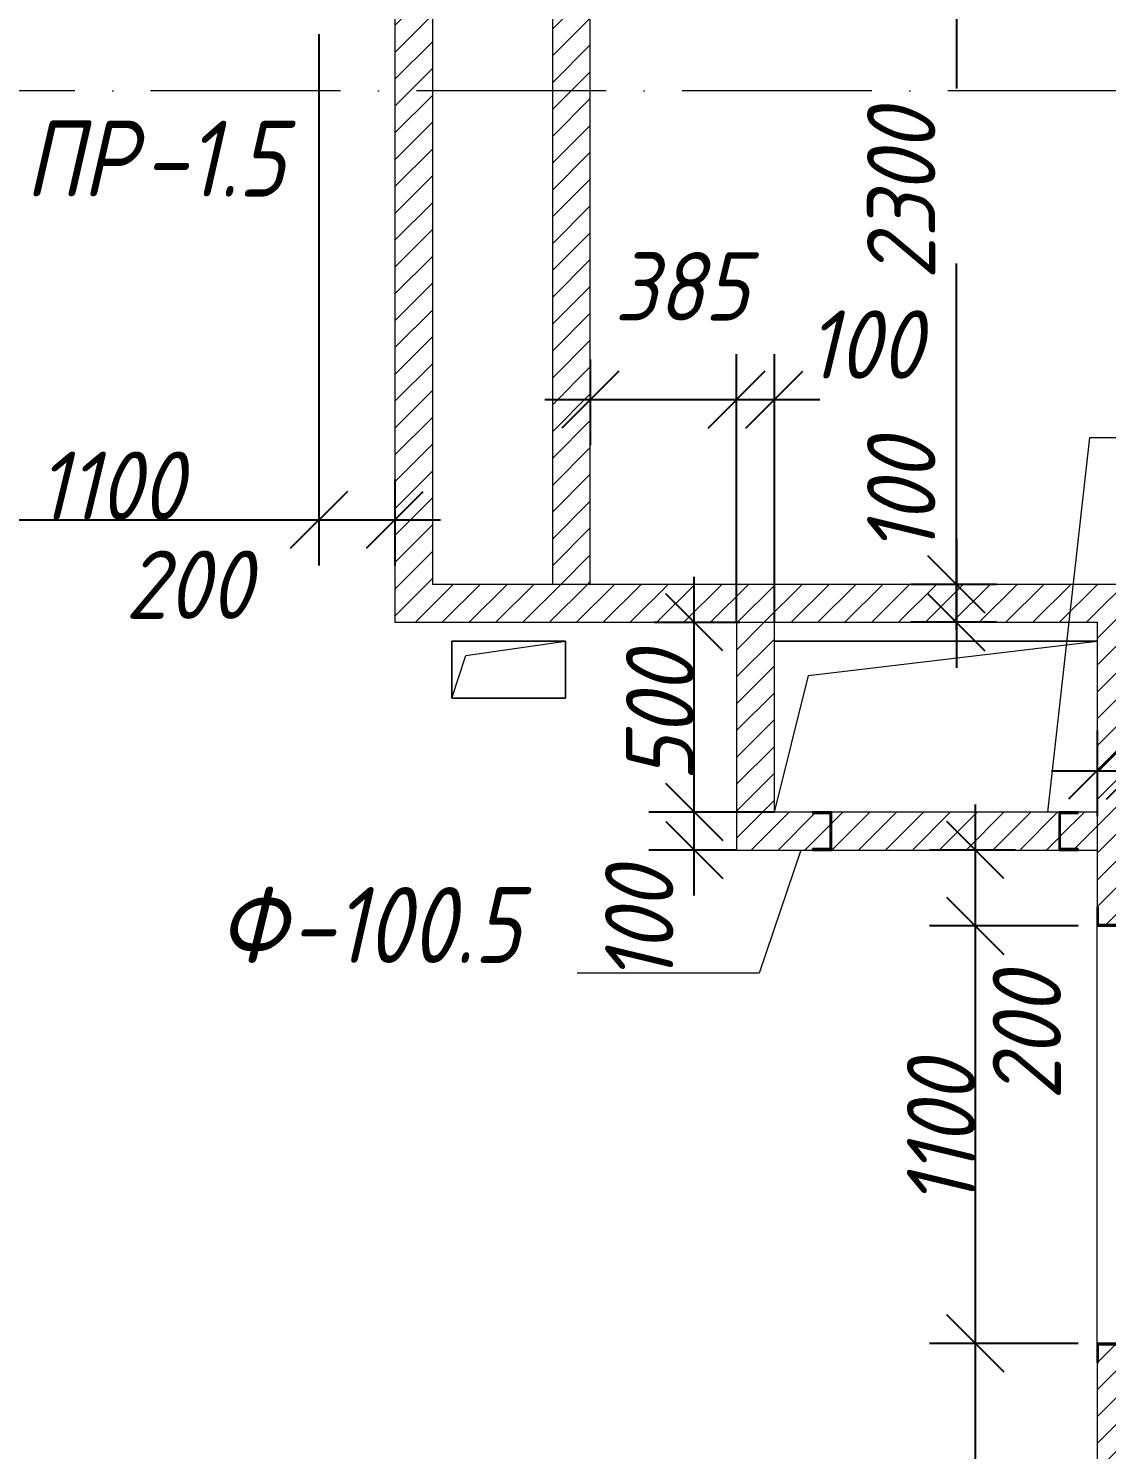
# Model space of a CAD drawing. Header units: millimetres. Extents: x -401725 to 250493, y 305116 to 802890.
# Drawn here: x -90651 to -87811, y 604218 to 607962 of the extents above; entities that cross this region are included whole.
import ezdxf

# ---------------------------------------------------------------- set-up
doc = ezdxf.new("R2010")
doc.units = ezdxf.units.MM
doc.linetypes.add('50_200_ШТРИХ_1Т_ш5_п1_п1_', pattern=[700, 500, -100, 0, -100])
for name, color, linetype, lineweight in [('A-____-____-DIMS', 7, 'Continuous', 9), ('A-DOOR-____-IDEN', 7, 'Continuous', 9), ('A-FLOR-____-OTLN', 7, 'Continuous', 9), ('A-GENM-____-IDEN', 7, 'Continuous', 9), ('A-GENM-____-MCUT', 7, 'Continuous', 25), ('A-GENM-____-OTLN', 7, 'Continuous', 9), ('A-GENM-____-OTLN-1', 7, 'Continuous', 25), ('A-WALL-FNSH-MCUT-1', 7, 'Continuous', 9), ('S-GRID-____-OTLN-1', 7, '50_200_ШТРИХ_1Т_ш5_п1_п1_', 9)]:
    doc.layers.add(name, color=color, linetype=linetype, lineweight=lineweight)
doc.layers.add('A-WALL-____-PATT-4', color=9, linetype='Continuous', lineweight=9, true_color=0x808080)
doc.styles.add('ISOCPEUR_I_10', font='isocpeui.ttf', dxfattribs={"width": 0.9, "height": 180})
doc.styles.add('ISOCPEUR_I_14', font='isocpeui.ttf', dxfattribs={"width": 0.9, "height": 180})
doc.styles.add('ISOCPEUR_I_2', font='isocpeui.ttf', dxfattribs={"width": 0.85, "height": 2.3})
doc.dimstyles.new('ISO-1_8_0_9К_СРЕДНИЙ_Кладочные_4', dxfattribs={"dimscale": 304.8, "dimtxt": 179.276612, "dimasz": 0.492126, "dimexe": 0.393701, "dimexo": 0, "dimgap": 0, "dimtad": 1, "dimdec": 3, "dimrnd": 0.001, "dimdsep": 46, "dimtxsty": 'ISOCPEUR_I_10', "dimblk1": 'OBLIQUE', "dimblk2": 'OBLIQUE', "dimsah": 1, "dimcen": 0.09, "dimdle": 0.393701, "dimazin": 0, "dimtfac": 1, "dimtdec": 4, "dimtix": 1, "dimtmove": 1, "dimatfit": 3, "dimfxl": 1, "dimtvp": 1, "dimtolj": 1, "dimtzin": 0, "dimarcsym": 2})
doc.dimstyles.new('ISO-1_8_0_9К_СРЕДНИЙ_Кладочные_5', dxfattribs={"dimscale": 304.8, "dimtxt": 179.276612, "dimasz": 0.492126, "dimexe": 0.393701, "dimexo": 0, "dimgap": 0, "dimtad": 1, "dimdec": 3, "dimrnd": 0.001, "dimdsep": 46, "dimtxsty": 'ISOCPEUR_I_10', "dimblk1": 'OBLIQUE', "dimblk2": 'OBLIQUE', "dimsah": 1, "dimcen": 0.09, "dimdle": 0.393701, "dimazin": 0, "dimtfac": 1, "dimtdec": 4, "dimtix": 1, "dimtmove": 2, "dimatfit": 3, "dimfxl": 1, "dimtvp": 1, "dimtolj": 1, "dimtzin": 0, "dimarcsym": 2})
doc.dimstyles.new('ISO-1_8_0_9К_СРЕДНИЙ_Кладочные_6', dxfattribs={"dimscale": 304.8, "dimtxt": 179.276612, "dimasz": 0.492126, "dimexe": 0.393701, "dimexo": 0, "dimgap": 0, "dimtad": 1, "dimdec": 3, "dimrnd": 0.001, "dimdsep": 46, "dimtxsty": 'ISOCPEUR_I_14', "dimblk1": 'OBLIQUE', "dimblk2": 'OBLIQUE', "dimsah": 1, "dimcen": 0.09, "dimdle": 0.393701, "dimazin": 0, "dimtfac": 1, "dimtdec": 4, "dimtix": 1, "dimtmove": 0, "dimatfit": 3, "dimfxl": 1, "dimtvp": 1, "dimtolj": 1, "dimtzin": 0, "dimarcsym": 2})
pattern_1 = [(45, (-175000.736, 544716.51), (-35.35534, 35.35534), [])]

# ---------------------------------------------------------------- blocks, each defined once
blk = doc.blocks.new('154_Фахверк_СКБ_Швеллер - Тип_100_4010-27789772-АР1_Кладочный план 1 этажа в осях 1-64_Ю-ЯЯ')
at = {"layer": 'A-GENM-____-MCUT'}
for p, q in [((175, 50), (125, 50)), ((125, 50), (125, -50)), ((128, 47), (175, 47)), ((128, -47), (128, 47)), ((175, 47), (175, 50)), ((125, -50), (175, -50)), ((175, -47), (128, -47)), ((175, -50), (175, -47))]:
    blk.add_line(p, q, dxfattribs=at)
blk = doc.blocks.new('154_Фахверк_СКБ_Швеллер - Тип_100_3600-27825154-АР1_Кладочный план 1 этажа в осях 1-64_Ю-ЯЯ')
at = {"layer": 'A-GENM-____-MCUT'}
for p, q in [((175, 50), (125, 50)), ((125, 50), (125, -50)), ((128, 47), (175, 47)), ((128, -47), (128, 47)), ((175, 47), (175, 50)), ((125, -50), (175, -50)), ((175, -47), (128, -47)), ((175, -50), (175, -47))]:
    blk.add_line(p, q, dxfattribs=at)
blk = doc.blocks.new('AR_Отверстие прямоугольное _в плите_ - AR_Отверстие прямоугольное _в плите_-30459637-АР1_Кладочный план 1 этажа в осях 1-64_Ю-ЯЯ')
at = {"layer": 'A-GENM-____-OTLN'}
for p, q in [((150, 75), (-150, 75)), ((-150, 75), (-150, -75)), ((-112.5, 37.5), (150, 75)), ((150, -75), (150, 75)), ((-150, -75), (-112.5, 37.5)), ((-150, -75), (150, -75))]:
    blk.add_line(p, q, dxfattribs=at)
blk = doc.blocks.new('AR_Отверстие прямоугольное _в плите_ - AR_Отверстие прямоугольное _в плите_-30602922-АР1_Кладочный план 1 этажа в осях 1-64_Ю-ЯЯ')
at = {"layer": 'A-GENM-____-OTLN'}
for p, q in [((425, 225), (-425, 225)), ((-335, 135), (425, 225)), ((-425, -225), (-335, 135))]:
    blk.add_line(p, q, dxfattribs=at)
blk = doc.blocks.new('154_Фахверк_СКБ_Швеллер - Тип_100_4010_1-28088705-АР1_Кладочный план 1 этажа в осях 1-64_Ю-ЯЯ')
at = {"layer": 'A-GENM-____-MCUT'}
for p, q in [((175, 50), (125, 50)), ((125, 50), (125, -50)), ((128, 47), (175, 47)), ((128, -47), (128, 47)), ((175, 47), (175, 50)), ((125, -50), (175, -50)), ((175, -47), (128, -47)), ((175, -50), (175, -47))]:
    blk.add_line(p, q, dxfattribs=at)
blk = doc.blocks.new('_Oblique')
at = {"color": 0, "linetype": 'ByBlock', "lineweight": -2}
blk.add_line((-0.5, -0.5), (0.5, 0.5), dxfattribs=at)
blk = doc.blocks.new('*D13031')
at = {"layer": 'A-____-____-DIMS', "color": 0, "lineweight": -2, "transparency": 16777216}
for p, q in [((-90985.7, 607947.2), (-90985.7, 606547.6)), ((-89885.7, 607947.2), (-89885.7, 606547.6)), ((-91105.7, 606667.6), (-89765.7, 606667.6))]:
    blk.add_line(p, q, dxfattribs=at)
at = {"layer": 'Defpoints', "color": 0, "transparency": 16777216}
for p in [(-90985.7, 607947.2), (-89885.7, 607947.2), (-89885.7, 606667.6)]:
    blk.add_point(p, dxfattribs=at)
at = {"layer": 'A-____-____-DIMS', "color": 0, "lineweight": -2, "transparency": 16777216, "xscale": 150, "yscale": 150, "zscale": 150, "rotation": 180}
blk.add_blockref('_Oblique', (-90985.7, 606667.6), dxfattribs=at)
at = {"layer": 'A-____-____-DIMS', "color": 0, "lineweight": -2, "transparency": 16777216, "xscale": 150, "yscale": 150, "zscale": 150}
blk.add_blockref('_Oblique', (-89885.7, 606667.6), dxfattribs=at)
at = {"layer": 'A-____-____-DIMS', "color": 0, "transparency": 16777216, "insert": (-90435.7, 606757.6), "char_height": 180, "width": 463.361, "attachment_point": 5, "style": 'ISOCPEUR_I_14'}
blk.add_mtext('\\A1;1100', dxfattribs=at)
blk = doc.blocks.new('*D13032')
at = {"layer": 'A-____-____-DIMS', "color": 0, "lineweight": -2, "transparency": 16777216}
for p, q in [((-89885.7, 607947.2), (-89885.7, 606547.6)), ((-89685.7, 606773.6), (-89685.7, 606547.6)), ((-90005.7, 606667.6), (-89565.7, 606667.6))]:
    blk.add_line(p, q, dxfattribs=at)
at = {"layer": 'Defpoints', "color": 0, "transparency": 16777216}
for p in [(-89885.7, 607947.2), (-89685.7, 606773.6), (-89685.7, 606667.6)]:
    blk.add_point(p, dxfattribs=at)
at = {"layer": 'A-____-____-DIMS', "color": 0, "lineweight": -2, "transparency": 16777216, "xscale": 150, "yscale": 150, "zscale": 150, "rotation": 180}
blk.add_blockref('_Oblique', (-89885.7, 606667.6), dxfattribs=at)
at = {"layer": 'A-____-____-DIMS', "color": 0, "lineweight": -2, "transparency": 16777216, "xscale": 150, "yscale": 150, "zscale": 150}
blk.add_blockref('_Oblique', (-89685.7, 606667.6), dxfattribs=at)
at = {"layer": 'A-____-____-DIMS', "color": 0, "transparency": 16777216, "insert": (-90396, 606586.6), "char_height": 180, "width": 409.578, "attachment_point": 1, "line_spacing_factor": 1.149209, "style": 'ISOCPEUR_I_10'}
blk.add_mtext('\\A1;200', dxfattribs=at)
blk = doc.blocks.new('*D13143')
at = {"layer": 'A-____-____-DIMS', "color": 0, "lineweight": -2, "transparency": 16777216}
for p, q in [((-88206.5, 608917.6), (-88206.5, 607804.5)), ((-89270.7, 608797.6), (-88086.5, 608797.6)), ((-88206.5, 606377.6), (-88206.5, 607342.9)), ((-88100.5, 606497.6), (-88326.5, 606497.6))]:
    blk.add_line(p, q, dxfattribs=at)
at = {"layer": 'Defpoints', "color": 0, "transparency": 16777216}
for p in [(-89270.7, 608797.6), (-88206.5, 606497.6), (-88100.5, 606497.6)]:
    blk.add_point(p, dxfattribs=at)
at = {"layer": 'A-____-____-DIMS', "color": 0, "lineweight": -2, "transparency": 16777216, "xscale": 150, "yscale": 150, "zscale": 150}
for p, rotation in [((-88206.5, 608797.6), 90), ((-88206.5, 606497.6), 270)]:
    blk.add_blockref('_Oblique', p, dxfattribs=dict(at, rotation=rotation))
at = {"layer": 'A-____-____-DIMS', "color": 0, "transparency": 16777216, "insert": (-88441.7, 607300.7), "char_height": 180, "width": 546.104, "attachment_point": 1, "rotation": 90, "line_spacing_factor": 1.149209, "style": 'ISOCPEUR_I_10'}
blk.add_mtext('\\A1;2300', dxfattribs=at)
blk = doc.blocks.new('*D13144')
at = {"layer": 'A-____-____-DIMS', "color": 0, "lineweight": -2, "transparency": 16777216}
for p, q in [((-88206.5, 606617.6), (-88206.5, 606277.6)), ((-88100.5, 606497.6), (-88326.5, 606497.6)), ((-88100.5, 606397.6), (-88326.5, 606397.6))]:
    blk.add_line(p, q, dxfattribs=at)
at = {"layer": 'Defpoints', "color": 0, "transparency": 16777216}
for p in [(-88100.5, 606497.6), (-88206.5, 606397.6), (-88100.5, 606397.6)]:
    blk.add_point(p, dxfattribs=at)
at = {"layer": 'A-____-____-DIMS', "color": 0, "lineweight": -2, "transparency": 16777216, "xscale": 150, "yscale": 150, "zscale": 150}
for p, rotation in [((-88206.5, 606497.6), 90), ((-88206.5, 606397.6), 270)]:
    blk.add_blockref('_Oblique', p, dxfattribs=dict(at, rotation=rotation))
at = {"layer": 'A-____-____-DIMS', "color": 0, "transparency": 16777216, "insert": (-88441.7, 606575.7), "char_height": 180, "width": 368.207, "attachment_point": 1, "rotation": 90, "line_spacing_factor": 1.149209, "style": 'ISOCPEUR_I_10'}
blk.add_mtext('\\A1;100', dxfattribs=at)
blk = doc.blocks.new('*D13149')
at = {"layer": 'A-____-____-DIMS', "color": 0, "lineweight": -2, "transparency": 16777216}
for p, q in [((-88896.8, 605677.6), (-88896.8, 606017.6)), ((-88685.7, 605897.6), (-89016.8, 605897.6)), ((-88785.7, 605797.6), (-89016.8, 605797.6))]:
    blk.add_line(p, q, dxfattribs=at)
at = {"layer": 'Defpoints', "color": 0, "transparency": 16777216}
for p in [(-88896.8, 605897.6), (-88685.7, 605897.6), (-88785.7, 605797.6)]:
    blk.add_point(p, dxfattribs=at)
at = {"layer": 'A-____-____-DIMS', "color": 0, "lineweight": -2, "transparency": 16777216, "xscale": 150, "yscale": 150, "zscale": 150}
for p, rotation in [((-88896.8, 605897.6), 90), ((-88896.8, 605797.6), 270)]:
    blk.add_blockref('_Oblique', p, dxfattribs=dict(at, rotation=rotation))
at = {"layer": 'A-____-____-DIMS', "color": 0, "transparency": 16777216, "insert": (-89131.9, 605446.1), "char_height": 180, "width": 368.207, "attachment_point": 1, "rotation": 90, "line_spacing_factor": 1.149209, "style": 'ISOCPEUR_I_10'}
blk.add_mtext('\\A1;100', dxfattribs=at)
blk = doc.blocks.new('*D13150')
at = {"layer": 'A-____-____-DIMS', "color": 0, "lineweight": -2, "transparency": 16777216}
for p, q in [((-88896.8, 605777.6), (-88896.8, 606517.6)), ((-89002.8, 606397.6), (-88776.8, 606397.6)), ((-88685.7, 605897.6), (-89016.8, 605897.6))]:
    blk.add_line(p, q, dxfattribs=at)
at = {"layer": 'Defpoints', "color": 0, "transparency": 16777216}
for p in [(-89002.8, 606397.6), (-88896.8, 606397.6), (-88685.7, 605897.6)]:
    blk.add_point(p, dxfattribs=at)
at = {"layer": 'A-____-____-DIMS', "color": 0, "lineweight": -2, "transparency": 16777216, "xscale": 150, "yscale": 150, "zscale": 150}
for p, rotation in [((-88896.8, 606397.6), 90), ((-88896.8, 605897.6), 270)]:
    blk.add_blockref('_Oblique', p, dxfattribs=dict(at, rotation=rotation))
at = {"layer": 'A-____-____-DIMS', "color": 0, "transparency": 16777216, "insert": (-88986.8, 606147.6), "char_height": 180, "width": 409.578, "attachment_point": 5, "rotation": 90, "style": 'ISOCPEUR_I_14'}
blk.add_mtext('\\A1;500', dxfattribs=at)
blk = doc.blocks.new('*D13151')
at = {"layer": 'A-____-____-DIMS', "color": 0, "lineweight": -2, "transparency": 16777216}
for p, q in [((-87835.7, 606112.5), (-87835.7, 605886.4)), ((-87735.7, 606112.5), (-87735.7, 605886.4)), ((-87955.7, 606006.4), (-87615.7, 606006.4))]:
    blk.add_line(p, q, dxfattribs=at)
at = {"layer": 'Defpoints', "color": 0, "transparency": 16777216}
for p in [(-87835.7, 606112.5), (-87735.7, 606112.5), (-87735.7, 606006.4)]:
    blk.add_point(p, dxfattribs=at)
at = {"layer": 'A-____-____-DIMS', "color": 0, "lineweight": -2, "transparency": 16777216, "xscale": 150, "yscale": 150, "zscale": 150, "rotation": 180}
blk.add_blockref('_Oblique', (-87835.7, 606006.4), dxfattribs=at)
at = {"layer": 'A-____-____-DIMS', "color": 0, "lineweight": -2, "transparency": 16777216, "xscale": 150, "yscale": 150, "zscale": 150}
blk.add_blockref('_Oblique', (-87735.7, 606006.4), dxfattribs=at)
at = {"layer": 'A-____-____-DIMS', "color": 0, "transparency": 16777216, "insert": (-87518.5, 605948.2), "char_height": 180, "width": 368.207, "attachment_point": 1, "line_spacing_factor": 1.149209, "style": 'ISOCPEUR_I_10'}
blk.add_mtext('\\A1;100', dxfattribs=at)
blk = doc.blocks.new('*D13152')
at = {"layer": 'A-____-____-DIMS', "color": 0, "lineweight": -2, "transparency": 16777216}
for p, q in [((-87735.7, 606112.5), (-87735.7, 605886.4)), ((-86450.7, 606112.5), (-86450.7, 605886.4)), ((-87855.7, 606006.4), (-86330.7, 606006.4))]:
    blk.add_line(p, q, dxfattribs=at)
at = {"layer": 'Defpoints', "color": 0, "transparency": 16777216}
for p in [(-87735.7, 606112.5), (-86450.7, 606112.5), (-86450.7, 606006.4)]:
    blk.add_point(p, dxfattribs=at)
at = {"layer": 'A-____-____-DIMS', "color": 0, "lineweight": -2, "transparency": 16777216, "xscale": 150, "yscale": 150, "zscale": 150, "rotation": 180}
blk.add_blockref('_Oblique', (-87735.7, 606006.4), dxfattribs=at)
at = {"layer": 'A-____-____-DIMS', "color": 0, "lineweight": -2, "transparency": 16777216, "xscale": 150, "yscale": 150, "zscale": 150}
blk.add_blockref('_Oblique', (-86450.7, 606006.4), dxfattribs=at)
at = {"layer": 'A-____-____-DIMS', "color": 0, "transparency": 16777216, "insert": (-87093.2, 606096.4), "char_height": 180, "width": 504.733, "attachment_point": 5, "style": 'ISOCPEUR_I_14'}
blk.add_mtext('\\A1;1285', dxfattribs=at)
blk = doc.blocks.new('*D13156')
at = {"layer": 'A-____-____-DIMS', "color": 0, "lineweight": -2, "transparency": 16777216}
for p, q in [((-89170.7, 607090.4), (-89170.7, 606864.4)), ((-88785.7, 606397.6), (-88785.7, 607104.4)), ((-89290.7, 606984.4), (-88665.7, 606984.4))]:
    blk.add_line(p, q, dxfattribs=at)
at = {"layer": 'Defpoints', "color": 0, "transparency": 16777216}
for p in [(-89170.7, 607090.4), (-88785.7, 606984.4), (-88785.7, 606397.6)]:
    blk.add_point(p, dxfattribs=at)
at = {"layer": 'A-____-____-DIMS', "color": 0, "lineweight": -2, "transparency": 16777216, "xscale": 150, "yscale": 150, "zscale": 150, "rotation": 180}
blk.add_blockref('_Oblique', (-89170.7, 606984.4), dxfattribs=at)
at = {"layer": 'A-____-____-DIMS', "color": 0, "lineweight": -2, "transparency": 16777216, "xscale": 150, "yscale": 150, "zscale": 150}
blk.add_blockref('_Oblique', (-88785.7, 606984.4), dxfattribs=at)
at = {"layer": 'A-____-____-DIMS', "color": 0, "transparency": 16777216, "insert": (-89107.6, 607372.7), "char_height": 180, "width": 409.578, "attachment_point": 1, "line_spacing_factor": 1.149209, "style": 'ISOCPEUR_I_10'}
blk.add_mtext('\\A1;385', dxfattribs=at)
blk = doc.blocks.new('*D13157')
at = {"layer": 'A-____-____-DIMS', "color": 0, "lineweight": -2, "transparency": 16777216}
for p, q in [((-88785.7, 606397.6), (-88785.7, 607104.4)), ((-88685.7, 606397.6), (-88685.7, 607104.4)), ((-88905.7, 606984.4), (-88565.7, 606984.4))]:
    blk.add_line(p, q, dxfattribs=at)
at = {"layer": 'Defpoints', "color": 0, "transparency": 16777216}
for p in [(-88685.7, 606984.4), (-88785.7, 606397.6), (-88685.7, 606397.6)]:
    blk.add_point(p, dxfattribs=at)
at = {"layer": 'A-____-____-DIMS', "color": 0, "lineweight": -2, "transparency": 16777216, "xscale": 150, "yscale": 150, "zscale": 150, "rotation": 180}
blk.add_blockref('_Oblique', (-88785.7, 606984.4), dxfattribs=at)
at = {"layer": 'A-____-____-DIMS', "color": 0, "lineweight": -2, "transparency": 16777216, "xscale": 150, "yscale": 150, "zscale": 150}
blk.add_blockref('_Oblique', (-88685.7, 606984.4), dxfattribs=at)
at = {"layer": 'A-____-____-DIMS', "color": 0, "transparency": 16777216, "insert": (-88599.9, 607219.5), "char_height": 180, "width": 368.207, "attachment_point": 1, "line_spacing_factor": 1.149209, "style": 'ISOCPEUR_I_10'}
blk.add_mtext('\\A1;100', dxfattribs=at)
blk = doc.blocks.new('*D12862')
at = {"layer": 'A-____-____-DIMS', "color": 0, "lineweight": -2, "transparency": 16777216}
for p, q in [((-88156.8, 605917.6), (-88156.8, 605477.6)), ((-88050.7, 605797.6), (-88276.8, 605797.6)), ((-87885.7, 605597.6), (-88276.8, 605597.6))]:
    blk.add_line(p, q, dxfattribs=at)
at = {"layer": 'Defpoints', "color": 0, "transparency": 16777216}
for p in [(-88050.7, 605797.6), (-88156.8, 605597.6), (-87885.7, 605597.6)]:
    blk.add_point(p, dxfattribs=at)
at = {"layer": 'A-____-____-DIMS', "color": 0, "lineweight": -2, "transparency": 16777216, "xscale": 150, "yscale": 150, "zscale": 150}
for p, rotation in [((-88156.8, 605797.6), 90), ((-88156.8, 605597.6), 270)]:
    blk.add_blockref('_Oblique', p, dxfattribs=dict(at, rotation=rotation))
at = {"layer": 'A-____-____-DIMS', "color": 0, "transparency": 16777216, "insert": (-88110.9, 605138.8), "char_height": 180, "width": 409.578, "attachment_point": 1, "rotation": 90, "line_spacing_factor": 1.149209, "style": 'ISOCPEUR_I_10'}
blk.add_mtext('\\A1;200', dxfattribs=at)
blk = doc.blocks.new('*D12863')
at = {"layer": 'A-____-____-DIMS', "color": 0, "lineweight": -2, "transparency": 16777216}
for p, q in [((-88156.8, 605717.6), (-88156.8, 604377.6)), ((-87885.7, 605597.6), (-88276.8, 605597.6)), ((-87885.7, 604497.6), (-88276.8, 604497.6))]:
    blk.add_line(p, q, dxfattribs=at)
at = {"layer": 'Defpoints', "color": 0, "transparency": 16777216}
for p in [(-87885.7, 605597.6), (-88156.8, 604497.6), (-87885.7, 604497.6)]:
    blk.add_point(p, dxfattribs=at)
at = {"layer": 'A-____-____-DIMS', "color": 0, "lineweight": -2, "transparency": 16777216, "xscale": 150, "yscale": 150, "zscale": 150}
for p, rotation in [((-88156.8, 605597.6), 90), ((-88156.8, 604497.6), 270)]:
    blk.add_blockref('_Oblique', p, dxfattribs=dict(at, rotation=rotation))
at = {"layer": 'A-____-____-DIMS', "color": 0, "transparency": 16777216, "insert": (-88246.8, 605047.6), "char_height": 180, "width": 463.361, "attachment_point": 5, "rotation": 90, "style": 'ISOCPEUR_I_14'}
blk.add_mtext('\\A1;1100', dxfattribs=at)
blk = doc.blocks.new('*D12864')
at = {"layer": 'A-____-____-DIMS', "color": 0, "lineweight": -2, "transparency": 16777216}
for p, q in [((-88156.8, 604617.6), (-88156.8, 601627.6)), ((-87885.7, 604497.6), (-88276.8, 604497.6)), ((-87885.7, 601747.6), (-88276.8, 601747.6))]:
    blk.add_line(p, q, dxfattribs=at)
at = {"layer": 'Defpoints', "color": 0, "transparency": 16777216}
for p in [(-87885.7, 604497.6), (-88156.8, 601747.6), (-87885.7, 601747.6)]:
    blk.add_point(p, dxfattribs=at)
at = {"layer": 'A-____-____-DIMS', "color": 0, "lineweight": -2, "transparency": 16777216, "xscale": 150, "yscale": 150, "zscale": 150}
for p, rotation in [((-88156.8, 604497.6), 90), ((-88156.8, 601747.6), 270)]:
    blk.add_blockref('_Oblique', p, dxfattribs=dict(at, rotation=rotation))
at = {"layer": 'A-____-____-DIMS', "color": 0, "transparency": 16777216, "insert": (-88247.9, 603122.6), "char_height": 180, "width": 546.104, "attachment_point": 5, "rotation": 90, "style": 'ISOCPEUR_I_14'}
blk.add_mtext('\\A1;2750', dxfattribs=at)

msp = doc.modelspace()

# ---------------------------------------------------------------- hatches: boundary and pattern name
at = {"layer": 'A-WALL-____-PATT-4'}
h = msp.add_hatch(dxfattribs=at)
h.set_pattern_fill('FP_5', color=256, style=0, pattern_type=2)
h.set_pattern_definition(pattern_1)
h.paths.add_polyline_path([(-89270.7357, 606497.5526), (-89170.7357, 606497.5526), (-89170.7357, 608797.5526), (-89270.7357, 608797.5526), (-89270.7357, 606784.9246)], flags=0)
h = msp.add_hatch(dxfattribs=at)
h.set_pattern_fill('FP_5', color=256, style=0, pattern_type=2)
h.set_pattern_definition(pattern_1)
h.paths.add_polyline_path([(-89685.7357, 606497.5526), (-89585.7357, 606497.5526), (-89585.7357, 608097.2051), (-89685.7357, 608097.2051), (-89685.7357, 606784.9246)], flags=0)
h = msp.add_hatch(dxfattribs=at)
h.set_pattern_fill('FP_5', color=256, style=0, pattern_type=2)
h.set_pattern_definition(pattern_1)
h.paths.add_polyline_path([(-89293.2609, 606397.5526), (-87835.7357, 606397.5526), (-87835.7357, 606497.5526), (-89685.7357, 606497.5526), (-89685.7357, 606397.5526)], flags=0)
h = msp.add_hatch(dxfattribs=at)
h.set_pattern_fill('FP_5', color=256, style=0, pattern_type=2)
h.set_pattern_definition(pattern_1)
h.paths.add_polyline_path([(-87735.7357, 598997.5526), (-87735.7357, 601697.5526), (-87738.7357, 601697.5526), (-87738.7357, 601744.5526), (-87832.7357, 601744.5526), (-87832.7357, 601697.5526), (-87835.7357, 601697.5526), (-87835.7357, 598997.5526)], flags=0)
h.paths.add_polyline_path([(-87785.7357, 601747.5526), (-87735.7357, 601747.5526), (-87735.7357, 604447.5526), (-87738.7357, 604447.5526), (-87738.7357, 604494.5526), (-87832.7357, 604494.5526), (-87832.7357, 604447.5526), (-87835.7357, 604447.5526), (-87835.7357, 601747.5526), (-87832.7357, 601747.5526)], flags=0)
h.paths.add_polyline_path([(-87832.7357, 605600.5526), (-87738.7357, 605600.5526), (-87738.7357, 605647.5526), (-87735.7357, 605647.5526), (-87735.7357, 606497.5526), (-87835.7357, 606497.5526), (-87835.7357, 605647.5526), (-87832.7357, 605647.5526)], flags=0)
h = msp.add_hatch(dxfattribs=at)
h.set_pattern_fill('FP_5', color=256, style=0, pattern_type=2)
h.set_pattern_definition(pattern_1)
h.paths.add_polyline_path([(-88785.7357, 605897.5526), (-88685.7357, 605897.5526), (-88685.7357, 606397.5526), (-88785.7357, 606397.5526)], flags=0)
h = msp.add_hatch(dxfattribs=at)
h.set_pattern_fill('FP_5', color=256, style=0, pattern_type=2)
h.set_pattern_definition(pattern_1)
h.paths.add_polyline_path([(-87935.7357, 605797.5526), (-87935.7357, 605897.5526), (-88535.7357, 605897.5526), (-88535.7357, 605797.5526), (-88409.5288, 605797.5526)], flags=0)
h.paths.add_polyline_path([(-88785.7357, 605797.5526), (-88585.7357, 605797.5526), (-88585.7357, 605800.5526), (-88538.7357, 605800.5526), (-88538.7357, 605894.5526), (-88585.7357, 605894.5526), (-88585.7357, 605897.5526), (-88785.7357, 605897.5526)], flags=0)
h.paths.add_polyline_path([(-87835.7357, 605797.5526), (-87835.7357, 605897.5526), (-87885.7357, 605897.5526), (-87885.7357, 605894.5526), (-87932.7357, 605894.5526), (-87932.7357, 605800.5526), (-87885.7357, 605800.5526), (-87885.7357, 605797.5526)], flags=0)

# ---------------------------------------------------------------- linework, layer by layer
at = {"layer": 'A-FLOR-____-OTLN'}
for p, q in [((-89535.7357, 606347.5526), (-89235.7357, 606347.5526)), ((-89535.7357, 606197.5526), (-89535.7357, 606347.5526)), ((-89235.7357, 606347.5526), (-89235.7357, 606197.5526)), ((-88685.7357, 606347.5526), (-87835.7357, 606347.5526)), ((-89235.7357, 606197.5526), (-89535.7357, 606197.5526)), ((-87835.7357, 604497.5526), (-87835.7357, 605597.5526))]:
    msp.add_line(p, q, dxfattribs=at)
at = {"layer": 'A-GENM-____-IDEN'}
for p, q in [((-87965.7357, 605897.5526), (-87854.5915, 606884.7628)), ((-87854.5915, 606884.7628), (-87764.9086, 606884.7628)), ((-88615.7357, 605797.5526), (-88726.0011, 605472.8789)), ((-88726.0011, 605472.8789), (-89205.7357, 605472.8789))]:
    msp.add_line(p, q, dxfattribs=at)
at = {"layer": 'A-WALL-FNSH-MCUT-1'}
for p, q in [((-89170.7357, 606497.5526), (-89170.7357, 608897.5526)), ((-89585.7357, 606497.5526), (-89585.7357, 608797.5526)), ((-89270.7357, 608797.5526), (-89270.7357, 606497.5526)), ((-89685.7357, 607997.2051), (-89685.7357, 606397.5526)), ((-85850.7357, 606497.5526), (-89585.7357, 606497.5526)), ((-89685.7357, 606397.5526), (-87835.7357, 606397.5526)), ((-88785.7357, 606397.5526), (-88785.7357, 605797.5526)), ((-88685.7357, 605897.5526), (-88685.7357, 606397.5526)), ((-87835.7357, 606397.5526), (-87835.7357, 605647.5526)), ((-88585.7357, 605897.5526), (-88685.7357, 605897.5526)), ((-87935.7357, 605897.5526), (-88535.7357, 605897.5526)), ((-87835.7357, 605897.5526), (-87885.7357, 605897.5526)), ((-88785.7357, 605797.5526), (-88585.7357, 605797.5526)), ((-88535.7357, 605797.5526), (-87935.7357, 605797.5526)), ((-87885.7357, 605797.5526), (-87835.7357, 605797.5526)), ((-87835.7357, 604447.5526), (-87835.7357, 601747.5526))]:
    msp.add_line(p, q, dxfattribs=at)
at = {"layer": 'S-GRID-____-OTLN-1'}
msp.add_line((-70926.3291, 607797.5526), (-179669.5059, 607797.5526), dxfattribs=at)

# ---------------------------------------------------------------- block references
at = {"layer": 'A-GENM-____-OTLN'}
for name, p in [('AR_Отверстие прямоугольное _в плите_ - AR_Отверстие прямоугольное _в плите_-30459637-АР1_Кладочный план 1 этажа в осях 1-64_Ю-ЯЯ', (-89385.7357, 606272.5526)), ('AR_Отверстие прямоугольное _в плите_ - AR_Отверстие прямоугольное _в плите_-30602922-АР1_Кладочный план 1 этажа в осях 1-64_Ю-ЯЯ', (-88260.7357, 606122.5526))]:
    msp.add_blockref(name, p, dxfattribs=at)
at = {"layer": 'A-GENM-____-OTLN-1'}
for name, p, rotation in [('154_Фахверк_СКБ_Швеллер - Тип_100_4010-27789772-АР1_Кладочный план 1 этажа в осях 1-64_Ю-ЯЯ', (-88410.7357, 605847.5526), 180), ('154_Фахверк_СКБ_Швеллер - Тип_100_4010-27789772-АР1_Кладочный план 1 этажа в осях 1-64_Ю-ЯЯ', (-87785.7357, 605472.5526), 89.9999999999999), ('154_Фахверк_СКБ_Швеллер - Тип_100_3600-27825154-АР1_Кладочный план 1 этажа в осях 1-64_Ю-ЯЯ', (-87785.7357, 604622.5526), 269.9999999999999)]:
    msp.add_blockref(name, p, dxfattribs=dict(at, rotation=rotation))
msp.add_blockref('154_Фахверк_СКБ_Швеллер - Тип_100_4010_1-28088705-АР1_Кладочный план 1 этажа в осях 1-64_Ю-ЯЯ', (-88060.7357, 605847.5526), dxfattribs=at)

# ---------------------------------------------------------------- texts
at = {"layer": 'A-DOOR-____-IDEN', "char_height": 200, "attachment_point": 1, "style": 'ISOCPEUR_I_2'}
for s, insert, width in [('ПР', (-90659.5211, 607719.3096), 375.18975), ('-1.5', (-90349.9586, 607719.3096), 505.063125)]:
    msp.add_mtext(s, dxfattribs=dict(at, insert=insert, width=width))
at = {"layer": 'A-GENM-____-IDEN', "char_height": 200, "attachment_point": 1, "style": 'ISOCPEUR_I_2'}
for s, insert, width in [('\\fISOCPEUR|b0|i1|c204|p34|;\\W.9;Ф', (-90152.2924, 605699.9951), 230.886), ('-100.5', (-89961.7924, 605699.9951), 822.531375)]:
    msp.add_mtext(s, dxfattribs=dict(at, insert=insert, width=width))

# ---------------------------------------------------------------- dimensions: what is measured, and where the dimension line sits
at = {"layer": 'A-____-____-DIMS'}
for base, p1, p2, dimstyle, override, picture, middle in [((-88206.5352, 606497.5526), (-89270.7357, 608797.5526), (-88100.4692, 606497.5526), 'ISO-1_8_0_9К_СРЕДНИЙ_Кладочные_4', {"dimpost": '<>', "dimfxl": 2580.605312}, '*D13143', (-88321.6972, 607573.7098)), ((-88206.5352, 606397.5526), (-88100.4692, 606497.5526), (-88100.4692, 606397.5526), 'ISO-1_8_0_9К_СРЕДНИЙ_Кладочные_5', {"dimpost": '<>', "dimfxl": 100}, '*D13144', (-88321.6972, 606759.8037)), ((-88896.7569, 605897.5526), (-88785.7357, 605797.5526), (-88685.7357, 605897.5526), 'ISO-1_8_0_9К_СРЕДНИЙ_Кладочные_5', {"dimpost": '<>', "dimfxl": 141.421356}, '*D13149', (-89011.9189, 605630.2498)), ((-88156.7569, 605597.5526), (-88050.6909, 605797.5526), (-87885.7357, 605597.5526), 'ISO-1_8_0_9К_СРЕДНИЙ_Кладочные_5', {"dimpost": '<>', "dimfxl": 259.249321}, '*D12862', (-87990.8794, 605343.5641))]:
    dim = msp.add_linear_dim(base=base, p1=p1, p2=p2, angle=90, dimstyle=dimstyle, override=override, dxfattribs=at)
    dim.commit()
    dim.dimension.update_dxf_attribs({"geometry": picture, "text_midpoint": middle, "dimtype": 160, "text_rotation": 90})
for base, p1, p2, override, picture, middle in [((-89885.7357, 606667.5614), (-90985.7357, 607947.2051), (-89885.7357, 607947.2051), {"dimpost": '<>', "dimfxl": 1100}, '*D13031', (-90435.7357, 606757.5614)), ((-86450.7357, 606006.4058), (-87735.7357, 606112.4718), (-86450.7357, 606112.4718), {"dimpost": '<>', "dimfxl": 1285}, '*D13152', (-87093.2357, 606096.4058))]:
    dim = msp.add_linear_dim(base=base, p1=p1, p2=p2, dimstyle='ISO-1_8_0_9К_СРЕДНИЙ_Кладочные_6', override=override, dxfattribs=at)
    dim.commit()
    dim.dimension.update_dxf_attribs({"geometry": picture, "text_midpoint": middle})
for base, p1, p2, dimstyle, override, picture, middle in [((-89685.7357, 606667.5614), (-89885.7357, 607947.2051), (-89685.7357, 606773.6274), 'ISO-1_8_0_9К_СРЕДНИЙ_Кладочные_5', {"dimpost": '<>', "dimfxl": 1190.497585}, '*D13032', (-90191.2003, 606466.6234)), ((-88785.7357, 606984.3648), (-89170.7357, 607090.4308), (-88785.7357, 606397.5526), 'ISO-1_8_0_9К_СРЕДНИЙ_Кладочные_4', {"dimpost": '<>', "dimfxl": 792.657058}, '*D13156', (-88902.8086, 607132.6888)), ((-88685.7357, 606984.3648), (-88785.7357, 606397.5526), (-88685.7357, 606397.5526), 'ISO-1_8_0_9К_СРЕДНИЙ_Кладочные_5', {"dimpost": '<>', "dimfxl": 100}, '*D13157', (-88415.7828, 607099.5268)), ((-87735.7357, 606006.4058), (-87835.7357, 606112.4718), (-87735.7357, 606112.4718), 'ISO-1_8_0_9К_СРЕДНИЙ_Кладочные_5', {"dimpost": '<>', "dimfxl": 100}, '*D13151', (-87334.424, 605828.179))]:
    dim = msp.add_linear_dim(base=base, p1=p1, p2=p2, dimstyle=dimstyle, override=override, dxfattribs=at)
    dim.commit()
    dim.dimension.update_dxf_attribs({"geometry": picture, "text_midpoint": middle, "dimtype": 160})
for base, p1, p2, override, picture, middle in [((-88896.7569, 606397.5526), (-88685.7357, 605897.5526), (-89002.8229, 606397.5526), {"dimpost": '<>', "dimfxl": 592.067817}, '*D13150', (-88986.7569, 606147.5526)), ((-88156.7569, 604497.5526), (-87885.7357, 605597.5526), (-87885.7357, 604497.5526), {"dimpost": '<>', "dimfxl": 1100}, '*D12863', (-88246.7569, 605047.5526)), ((-88156.7569, 601747.5526), (-87885.7357, 604497.5526), (-87885.7357, 601747.5526), {"dimpost": '<>', "dimfxl": 2750}, '*D12864', (-88247.916, 603122.5526))]:
    dim = msp.add_linear_dim(base=base, p1=p1, p2=p2, angle=90, dimstyle='ISO-1_8_0_9К_СРЕДНИЙ_Кладочные_6', override=override, dxfattribs=at)
    dim.commit()
    dim.dimension.update_dxf_attribs({"geometry": picture, "text_midpoint": middle})

doc.saveas('drawing.dxf')
